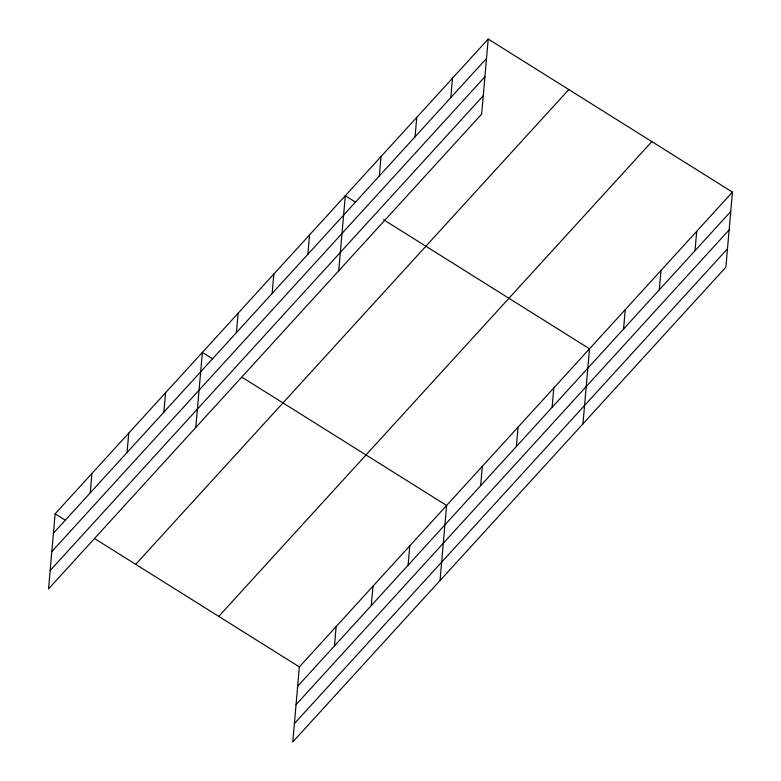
<?xml version="1.0" encoding="UTF-8"?>
<svg xmlns="http://www.w3.org/2000/svg" width="781" height="781" viewBox="0 0 781 781"><rect width="100%" height="100%" fill="white"/><g stroke="black" fill="none" stroke-linecap="round" stroke-linejoin="round"><path stroke-width="1.17" d="M488.213 39.05L55.119 513.83L48.559 588.874L481.652 114.094L488.213 39.05L732.441 192.126L725.881 267.17L292.787 741.95L299.348 666.906L732.441 192.126M90.235 492.86L91.933 473.471M127.049 452.502L128.748 433.113M163.864 412.143L165.562 392.765M195.806 427.451L202.377 352.407L212.705 358.879M236.409 332.618L238.107 313.24M272.139 293.451L273.838 274.063M307.87 254.284L309.569 234.896M338.729 270.773L345.3 195.728L355.628 202.201M334.463 645.936L336.162 626.547M379.332 175.95L381.03 156.561M371.278 605.578L372.976 586.189M415.062 136.773L416.751 117.384M408.092 565.219L409.791 545.831M450.793 97.605L452.482 78.217M440.035 580.527L446.605 505.473L242.676 377.662M480.637 485.694L482.336 466.306M516.368 446.527L518.067 427.139M552.099 407.36L553.797 387.972M582.958 423.849L589.518 348.795L383.53 219.686M623.56 329.016L625.249 309.627M659.291 289.849L660.98 270.46M695.022 250.681L696.711 231.293M53.43 533.218L486.524 58.438M51.819 551.581L484.913 76.802M50.16 570.511L483.254 95.731M135.718 564.341L568.812 89.561M218.758 616.385L651.852 141.605M297.649 686.284L730.752 211.505M296.048 704.657L729.142 229.878M294.388 723.577L727.482 248.807M55.119 513.83L65.458 520.302M95.419 539.085L299.348 666.906"/></g></svg>
